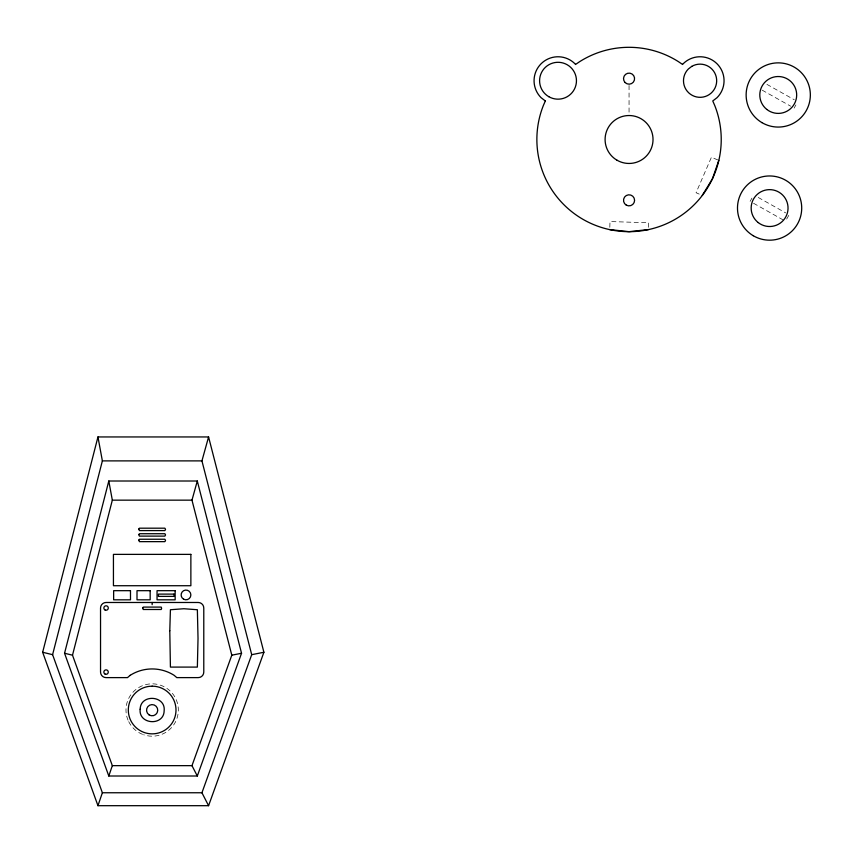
<?xml version="1.0" encoding="UTF-8"?>
<svg xmlns="http://www.w3.org/2000/svg" width="853" height="853" viewBox="0 0 853 853"><rect width="100%" height="100%" fill="white"/><g stroke="black" fill="none" stroke-linecap="round" stroke-linejoin="round"><path stroke-width="0.64" stroke-dasharray="4.26 3.2" d="M609.82 227.293L610.002 221.556L648.706 222.772L648.557 227.303M794.111 108.118L795.913 104.908M750.118 201.351L751.919 198.131M786.679 219.082L789.089 214.796M717.746 159.938L711.445 157.208L696.069 192.746L700.206 194.537M766.932 84.372L794.303 99.769M762.177 90.162L790.688 106.198M758.285 197.48L785.666 212.877M753.54 203.27L783.193 219.946M629.056 85.492L629.056 114.217M172.327 693.318A26.176 26.176 0 0 1 143.549 734.732M142.515 734.348A26.176 26.176 0 0 1 128.472 721.158M128.025 720.156A26.176 26.176 0 0 1 170.078 690.93"/><path stroke-width="1.28" d="M718.802 160.385L712.468 178.746L702.275 195.422M42.65 652.268L97.956 436.949L208.58 436.949L263.897 652.268L208.58 805.69L97.956 805.69L42.65 652.268L52.598 654.677L102.371 792.757L97.956 805.69M52.598 654.677L102.371 460.887L97.956 436.949M64.551 653.259L108.8 481.007L197.299 481.007L241.548 653.259L197.299 776.006L108.8 776.006L64.551 653.259L72.505 655.189L112.329 765.653L108.8 776.006M72.505 655.189L112.329 500.157L108.8 481.007M208.58 805.69L201.937 792.757L251.71 654.677L201.937 460.887L208.58 436.949M197.299 776.006L191.978 765.653L231.803 655.189L191.978 500.157L197.299 481.007M648.493 229.564L629.056 231.675L609.746 229.596M231.803 655.189L241.548 653.259M251.71 654.677L263.897 652.268M102.371 460.887L201.937 460.887M112.329 500.157L191.978 500.157M112.329 765.653L191.978 765.653M102.371 792.757L201.937 792.757M152.154 602.485L152.154 604.692M169.79 630.73L170.419 667.089L197.363 667.089L198.024 638.417L197.363 609.735L183.885 608.733L170.419 609.735L169.79 630.73M140.159 709.259C138.421 724.687 163.936 726.298 164.149 710.762C165.887 695.334 140.372 693.724 140.159 709.259M142.814 607.976L143.229 609.49L161.196 609.49L161.633 608.296L161.196 607.091L143.229 607.091L142.814 607.976M138.804 529.063L139.402 530.587L164.906 530.587L165.535 529.382L164.906 528.188L139.402 528.188L138.804 529.063M138.804 534.596L139.402 536.111L164.906 536.111L165.535 534.916L164.906 533.722L139.402 533.722L138.804 534.596M138.804 540.13L139.402 541.644L164.906 541.644L165.535 540.45L164.906 539.245L139.402 539.245L138.804 540.13M545.334 100.953L543.34 105.559A92.188 92.188 0 0 0 629.056 231.675A92.188 92.188 0 0 0 714.761 105.559L712.767 100.953L717.032 97.679A23.969 23.969 0 0 0 717.032 63.783A23.969 23.969 0 0 0 683.136 63.783L682.603 64.476L678.444 61.661A92.188 92.188 0 0 0 579.656 61.661L575.508 64.476L574.975 63.783A23.969 23.969 0 0 0 541.079 63.783A23.969 23.969 0 0 0 541.079 97.679L545.334 100.953M130.21 675.299L127.502 677.613L106.06 677.613A5.534 5.534 0 0 1 100.537 672.079L100.537 608.008A5.534 5.534 0 0 1 106.06 602.485L198.248 602.485A5.534 5.534 0 0 1 203.782 608.008L203.782 672.079A5.534 5.534 0 0 1 198.248 677.613L176.806 677.613L174.097 675.299A41.061 41.061 0 0 0 130.21 675.299M691.783 66.363L688.35 68.997A16.591 16.591 0 0 0 694.406 96.325A16.591 16.591 0 0 0 716.616 79.286A16.591 16.591 0 0 0 691.783 66.363M152.154 686.164L149.168 686.356A23.841 23.841 0 0 0 132.023 722.79A23.841 23.841 0 0 0 172.285 722.79A23.841 23.841 0 0 0 155.139 686.356L152.154 686.164M190.869 554.375L113.438 554.375L113.438 585.723L190.869 585.723L190.869 554.375M130.488 590.681L113.641 590.681L113.641 599.819L130.488 599.819L130.488 590.681M150.171 590.681L137.002 590.681L137.002 599.819L150.171 599.819L150.171 590.681M175.153 590.681L157.048 590.681L157.048 599.819L175.153 599.819L175.153 590.681M173.991 594.104L158.434 594.104L158.434 596.386L173.991 596.386L173.991 594.104M183.555 599.158A4.883 4.883 0 0 0 190.869 594.936A4.883 4.883 0 0 0 183.555 590.713A4.883 4.883 0 0 0 183.555 599.158M104.962 673.998A2.207 2.207 0 0 0 108.278 672.079A2.207 2.207 0 0 0 104.962 670.159A2.207 2.207 0 0 0 104.962 673.998M149.051 714.857A5.598 5.598 0 0 0 157.73 710.549A5.598 5.598 0 0 0 149.659 705.186A5.598 5.598 0 0 0 149.051 714.857M104.972 609.927A2.207 2.207 0 0 0 108.299 608.008A2.207 2.207 0 0 0 104.972 606.099A2.207 2.207 0 0 0 104.972 609.927M753.274 235.727A32.115 32.115 0 0 0 801.713 208.377A32.115 32.115 0 0 0 753.807 180.111A32.115 32.115 0 0 0 753.274 235.727M758.21 222.569A18.435 18.435 0 0 0 787.852 210.691A18.435 18.435 0 0 0 762.742 190.955A18.435 18.435 0 0 0 758.21 222.569M761.921 122.619A32.115 32.115 0 0 0 810.35 95.269A32.115 32.115 0 0 0 762.454 67.003A32.115 32.115 0 0 0 761.921 122.619M766.847 109.461A18.435 18.435 0 0 0 796.489 97.583A18.435 18.435 0 0 0 771.379 77.847A18.435 18.435 0 0 0 766.847 109.461M626.283 205.125A5.534 5.534 0 0 0 634.589 200.338A5.534 5.534 0 0 0 626.283 195.54A5.534 5.534 0 0 0 626.283 205.125M625.142 82.56A5.534 5.534 0 0 0 634.397 80.086A5.534 5.534 0 0 0 627.627 73.305A5.534 5.534 0 0 0 625.142 82.56M617.071 160.247A23.969 23.969 0 0 0 653.025 139.497A23.969 23.969 0 0 0 617.071 118.738A23.969 23.969 0 0 0 617.071 160.247M548.81 96.698A18.435 18.435 0 0 0 576.457 80.736A18.435 18.435 0 0 0 548.81 64.764A18.435 18.435 0 0 0 548.81 96.698"/></g></svg>
